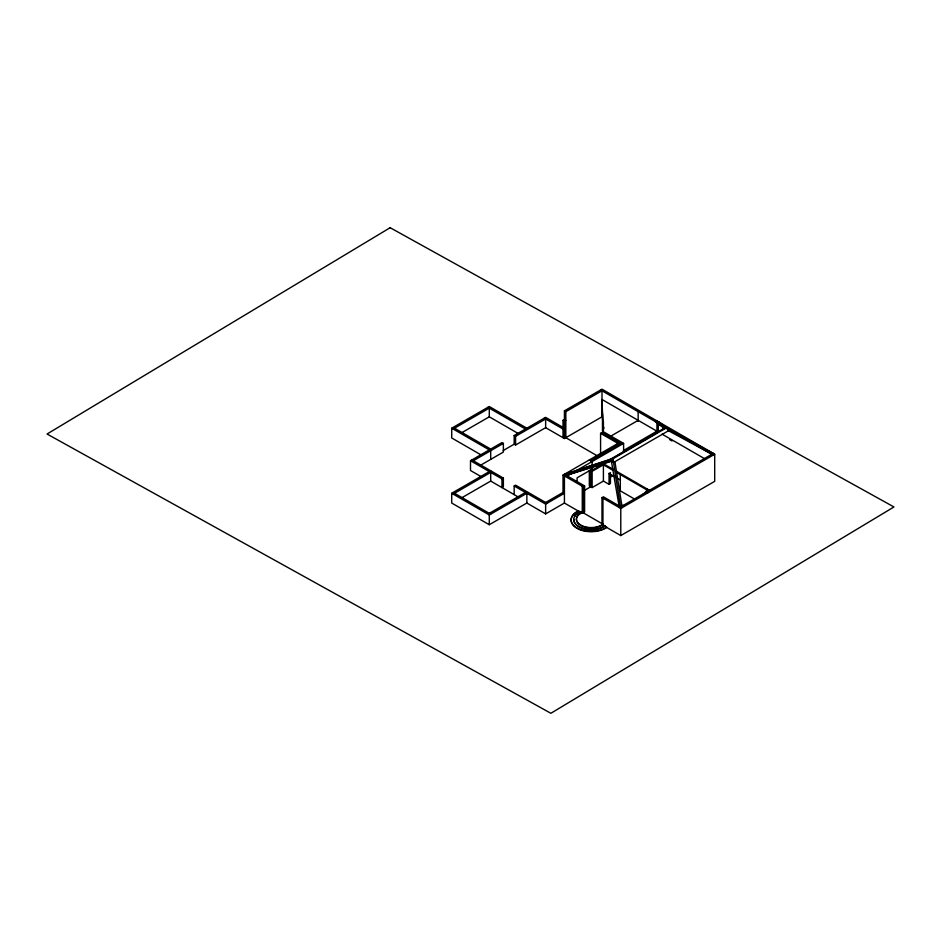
<?xml version="1.0" encoding="UTF-8"?>
<svg xmlns="http://www.w3.org/2000/svg" width="941" height="941" viewBox="0 0 941 941"><rect width="100%" height="100%" fill="white"/><g stroke="black" fill="none" stroke-linecap="round" stroke-linejoin="round"><path stroke-width="1.41" d="M619.366 507.646L611.391 461.278L612.909 458.773L666.334 427.932L668.451 430.778M481.768 455.315L451.715 437.965L451.715 428.202L489.285 406.512L526.854 428.202M453.127 429.014L489.285 408.135L489.285 416.816L517.962 433.378M461.984 432.578L489.285 416.816M481.768 477.005L470.5 470.5L470.5 460.737L501.965 442.576L503.376 443.387L503.376 452.068L480.769 465.113M503.188 450.539L514.174 444.199L514.174 435.518L545.639 417.357L563.177 427.485M473.323 460.737L503.376 443.387M514.174 435.518L515.586 436.342L545.639 418.98L545.639 427.661L515.586 445.011L514.174 444.199M563.012 437.694L563.012 420.345L564.424 419.521L564.424 410.852L601.993 389.162L714.701 454.232L714.701 481.345L620.778 535.57L604.24 526.019M564.424 410.852L565.835 411.664L601.993 390.786L601.993 416.816L564.424 438.506L545.639 427.661M563.012 420.345L564.424 421.156L565.835 420.345L564.424 419.521M573.787 519.185A17.385 10.045 0 0 0 584.973 529.171A17.385 10.045 0 0 0 604.816 525.995L606.686 527.442A20.032 11.563 0 0 1 576.974 528.324A20.032 11.563 0 0 1 578.515 511.175L564.424 503.035L545.639 513.88L526.854 503.035L489.285 524.725L451.715 503.035L451.715 493.272L490.696 470.771M453.127 494.084L490.696 472.394L490.696 481.074L460.772 498.354M501.965 478.898L503.376 478.087L503.376 486.768L501.965 487.579L501.965 478.898L470.5 460.737M602.934 431.907L602.934 427.837L603.875 427.296M602.463 414.04L602.463 430.308L603.404 429.766M600.581 453.597L600.581 433.354L603.404 431.731L623.601 443.387L623.601 452.056M514.174 494.625L514.174 485.956L515.586 485.144L547.05 503.306M610.85 436.106L638.151 420.345M489.285 513.339L525.443 492.461M451.715 493.272L489.285 514.962L528.266 492.461M617.966 443.387L563.012 475.111L563.012 492.461L545.639 502.494M564.424 503.035L564.424 475.923L612.791 460.467M590.725 460.737L622.189 442.576M567.247 475.923L623.601 443.387M623.436 450.527L656.936 431.19L656.936 422.509L600.581 389.974M592.136 469.147L577.104 477.816L577.104 482.074M592.136 470.229L605.933 462.266M608.451 460.808L658.347 432.001L658.347 423.321M592.136 471.312L603.404 464.807L613.062 470.382M669.851 429.966L613.497 462.502L609.168 459.996L665.522 427.461L656.936 420.886L655.536 421.697L664.111 428.273L666.334 427.932L662.593 429.155M514.174 485.956L545.639 504.117L564.424 493.272L563.012 492.461M583.208 486.768L584.62 485.956L584.62 511.986L583.208 512.798L583.208 486.768L563.012 475.111L612.909 458.773L620.778 508.458L620.778 535.57M610.45 474.029L610.45 483.509L609.039 484.333L609.039 473.488L610.45 472.664M584.467 490.379L590.725 486.768L590.725 469.747M589.313 470.359L589.313 485.956L592.136 487.579L603.404 481.074L609.039 484.333M609.827 477.369L613.579 475.205M601.993 523.643L601.993 497.613L603.404 496.801L619.543 506.117M646.608 490.837L647.549 489.755M644.726 493.002L647.549 490.296L615.485 471.782M622.025 506.117L713.302 453.421M642.856 494.625L643.797 493.543M610.58 459.184L564.424 474.299L584.62 485.956M564.424 475.923L611.391 461.278M667.604 430.249L713.302 455.044L688.236 440.576M662.088 425.473L685.742 439.141M658.347 432.001L601.993 399.466L603.157 433.095M662.088 434.154L704.421 458.596M669.557 439.553L672.05 440.988M602.934 427.837L603.875 428.378M602.463 430.308L603.404 430.849L603.404 421.356M601.993 432.542L620.778 443.387M600.581 433.354L619.366 444.199M544.227 418.169L563.012 429.014M597.006 455.691L565.835 437.694L565.835 411.664M613.497 469.547L603.404 463.725L603.404 481.074M616.014 471.006L649.902 490.567M646.608 490.296L648.961 491.649M645.667 491.378L648.02 492.731M589.313 459.926L592.136 461.549L592.136 487.579M609.039 473.488L620.307 479.992M487.873 407.324L525.443 429.014M634.21 498.859L620.307 490.837L620.307 474.57M621.248 505.505L624.071 505.505M601.993 497.613L620.778 508.458L714.701 454.232L667.745 428.743L658.347 421.697M454.538 428.202L490.696 449.08M451.715 428.202L490.696 450.704L490.696 459.384M604.816 525.631A17.385 10.045 0 0 1 578.856 526.525A17.385 10.045 0 0 1 580.397 511.528L582.267 512.622A14.75 8.516 0 0 0 580.726 525.431A14.75 8.516 0 0 0 602.934 524.549L604.816 525.995M606.686 527.078A20.032 11.563 0 0 1 576.974 527.96A20.032 11.563 0 0 1 578.515 510.81L580.397 511.892A17.385 10.045 0 0 0 574.763 516.421M579.738 511.88L582.185 513.292M471.911 459.926L503.376 478.087M490.696 481.074L519.185 497.518M454.527 493.272L490.696 514.151M658.112 423.391L663.981 427.79M614.908 461.69L622.189 507.646M601.993 400.548L603.075 431.931M647.549 489.202L647.549 490.837M638.151 411.664L638.151 421.427M602.934 498.154L602.934 524.549M582.267 486.226L582.267 512.622M564.424 421.156L564.424 438.506M545.639 504.117L545.639 513.88M526.854 493.272L526.854 503.035M515.586 436.342L515.586 445.011M489.285 514.962L489.285 524.725M390.15 227.71L47.05 434.024L550.861 713.29L893.95 506.964L390.15 227.71M602.934 524.184L582.267 512.257A14.75 8.516 0 0 0 580.726 525.078A14.75 8.516 0 0 0 602.934 524.184"/></g></svg>
